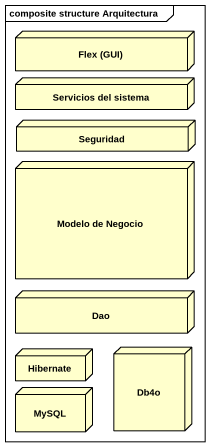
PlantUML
@startuml
mainframe composite structure Arquitectura
node "Flex (GUI)" as Flex_GUI
node "Servicios del sistema" as Servicios_del_sistema
node Seguridad
node "Modelo de Negocio" as Modelo_de_Negocio
node Dao
node Hibernate
node Db4o
node MySQL
@enduml
